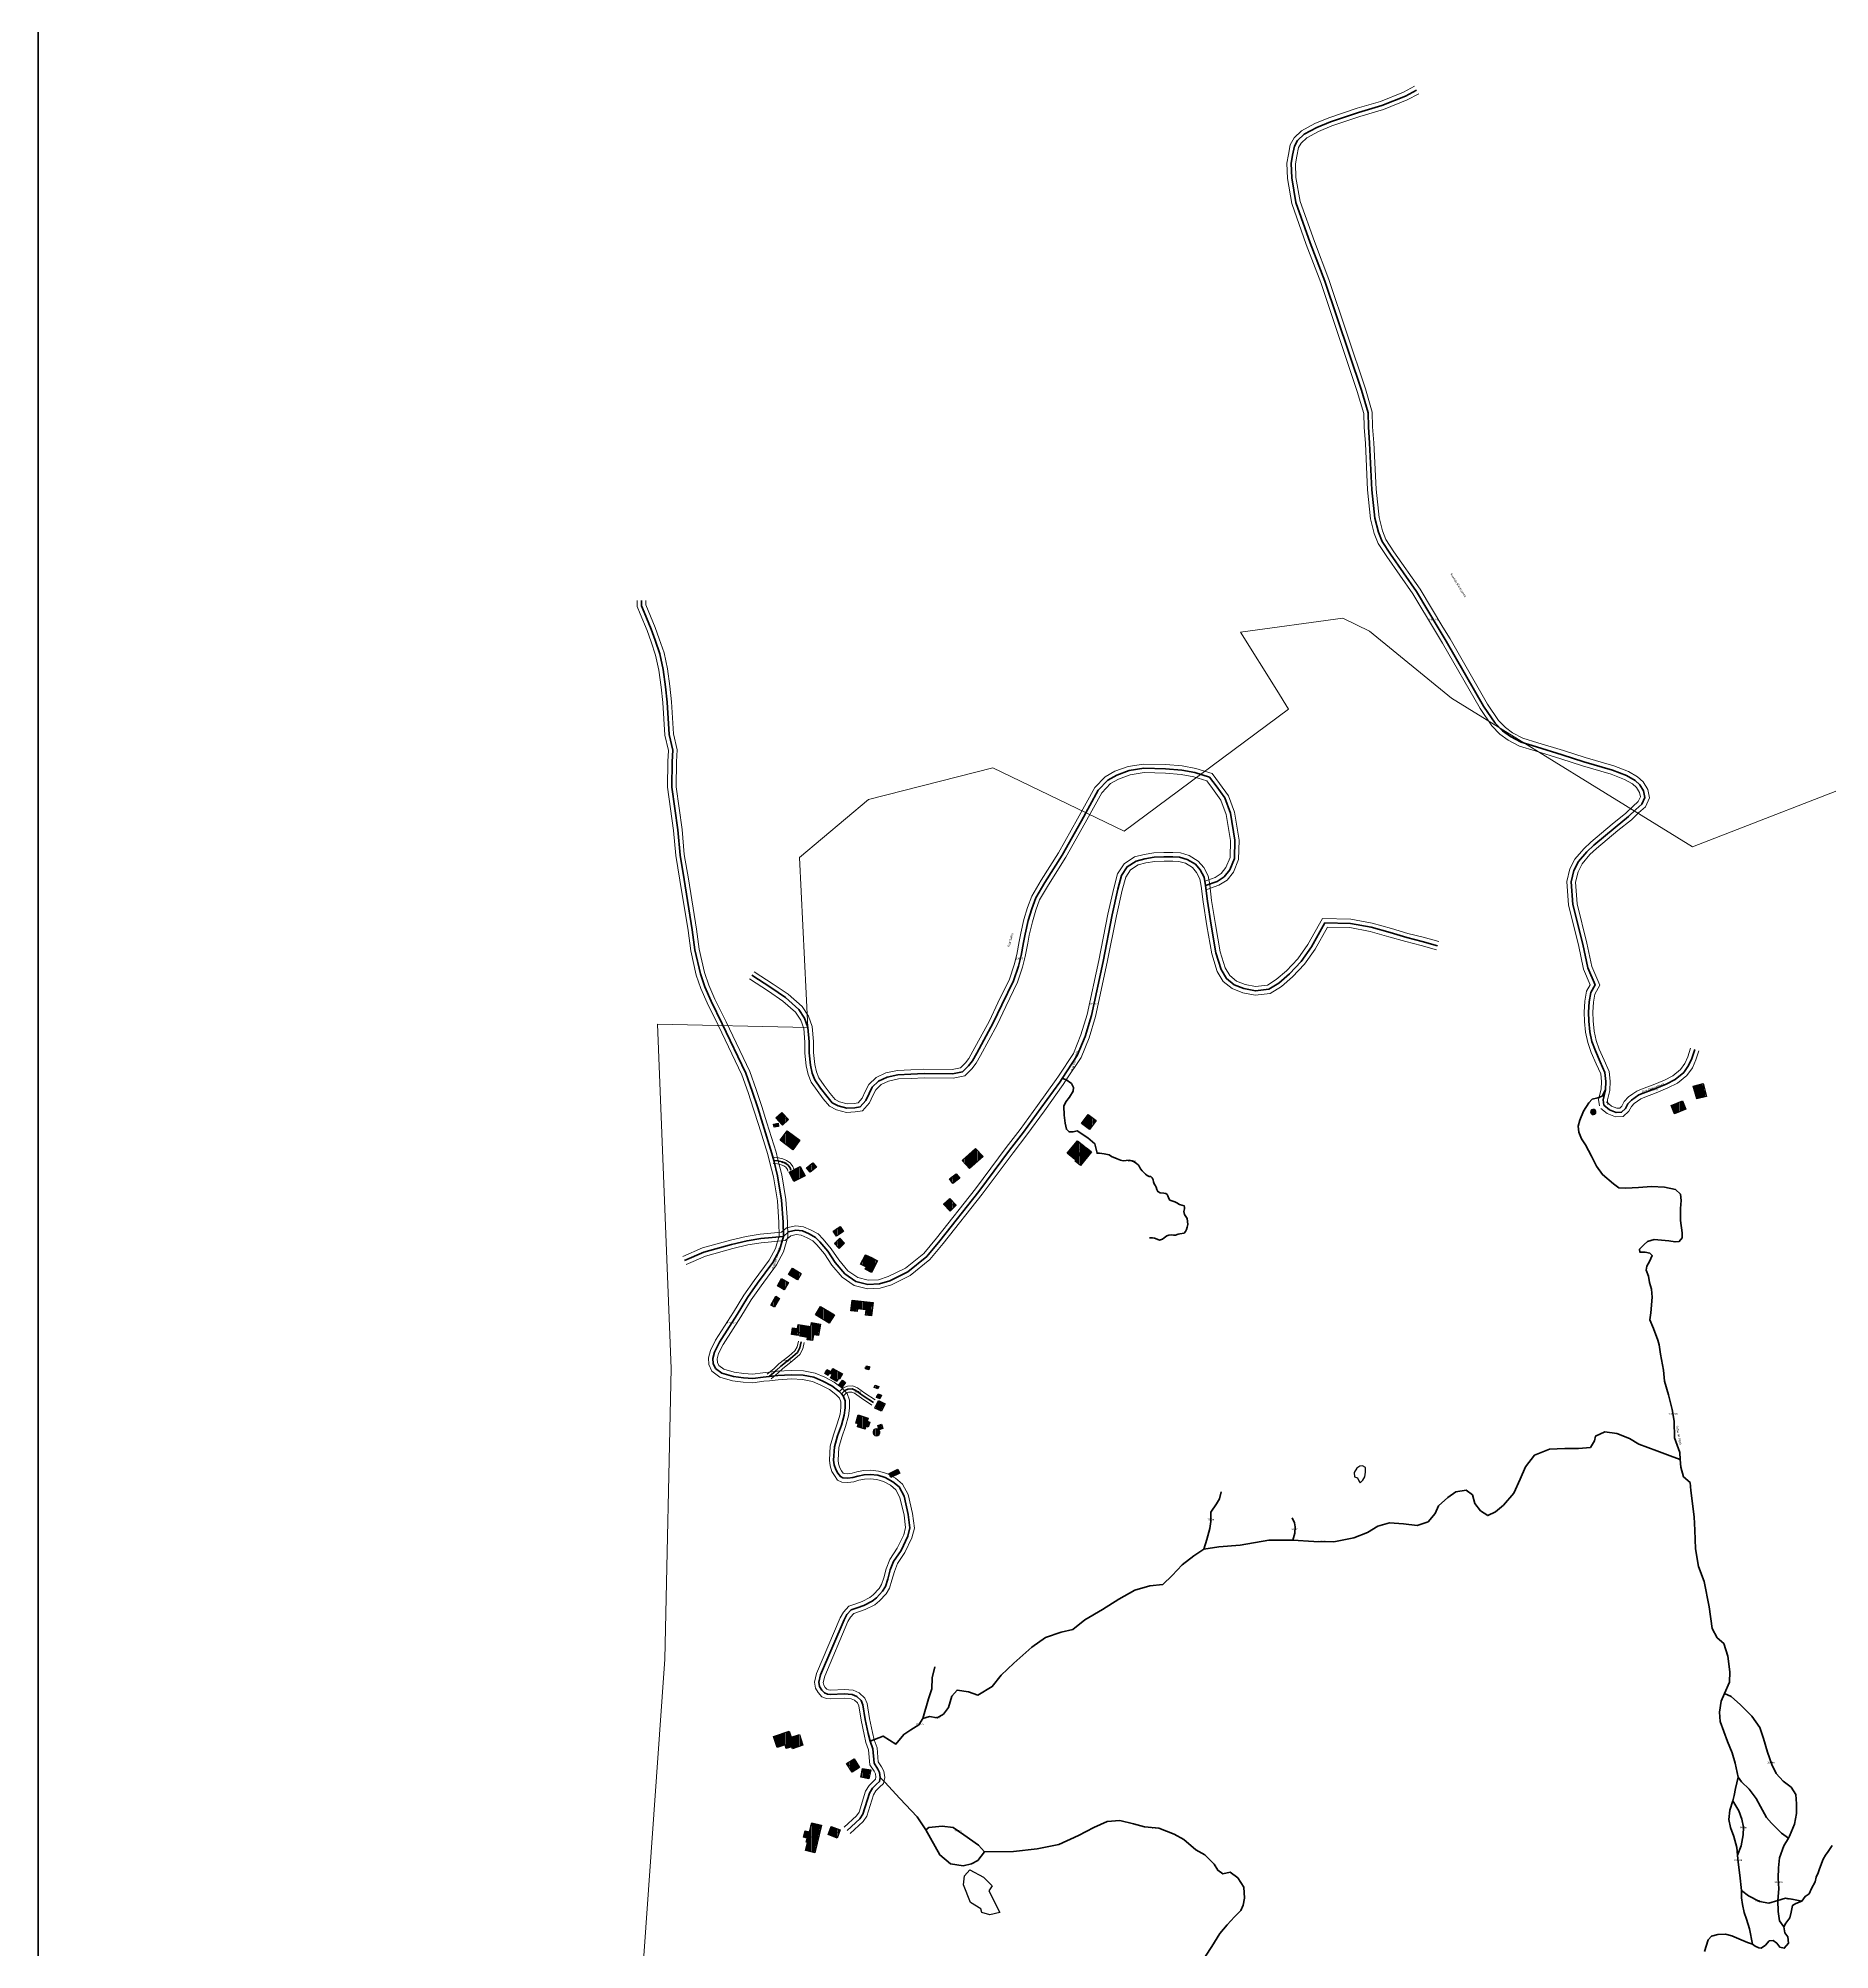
# Model space of a CAD drawing. Header units: metres. Extents: x -1904 to 9487, y -5916 to 3781.
# Drawn here: x -1899 to 178, y -673 to 1545 of the extents above; entities that cross this region are included whole.
import ezdxf
from ezdxf.enums import TextEntityAlignment as Align

# ---------------------------------------------------------------- set-up
doc = ezdxf.new("R2010")
doc.units = ezdxf.units.M
for name, color, linetype, lineweight in [('ANNOT_AREA', 2, 'Continuous', 13), ('ANNOT_LENGTH', 2, 'Continuous', 13), ('EDIFICACAO', 7, 'Continuous', 30), ('QUADRO', 7, 'Continuous', 50), ('TEXTO', 7, 'Continuous', 15), ('VEGETACAO', 3, 'Continuous', 13), ('VIAS', 4, 'Continuous', 35), ('VIAS_MEIO_FIO', 8, 'Continuous', 13)]:
    doc.layers.add(name, color=color, linetype=linetype, lineweight=lineweight)
doc.styles.add('PRO_STYLE', font='arial.ttf')

msp = doc.modelspace()

# ---------------------------------------------------------------- hatches: boundary and pattern name
at = {"layer": 'EDIFICACAO_HATCH'}
h = msp.add_hatch(dxfattribs=at)
h.set_pattern_fill('ANSI31', scale=0.5, angle=45)
h.paths.add_polyline_path([(-6, 306.7), (7.4, 311.9), (11.3, 302.2), (-2.2, 296.9), (-6, 306.7)])
h = msp.add_hatch(dxfattribs=at)
h.set_pattern_fill('ANSI31', scale=0.5, angle=45)
h.paths.add_polyline_path([(19.8, 329.1), (31.2, 332.1), (35.1, 317.1), (23.7, 314.2), (19.8, 329.1)])
h = msp.add_hatch(dxfattribs=at)
h.set_pattern_fill('ANSI31', scale=0.5, angle=45)
h.paths.add_polyline_path([(-1044, 292.2), (-1037, 298.6), (-1029.3, 290.2), (-1036.3, 283.8), (-1044, 292.2)])
h = msp.add_hatch(dxfattribs=at)
h.set_pattern_fill('ANSI31', scale=0.5, angle=45)
h.paths.add_polyline_path([(-689.5, 285.6), (-681.9, 296), (-672.6, 289.3), (-680.3, 278.9), (-689.5, 285.6)])
h = msp.add_hatch(dxfattribs=at)
h.set_pattern_fill('ANSI31', scale=0.5, angle=45)
h.paths.add_polyline_path([(-95.9, 296.1), (-94.4, 296.7), (-93.4, 297.9), (-93.2, 299.5), (-93.8, 300.9), (-95, 301.9), (-96.6, 302.1), (-98.1, 301.5), (-99, 300.3), (-99.3, 298.7), (-98.7, 297.3), (-97.4, 296.3), (-95.9, 296.1)])
h = msp.add_hatch(dxfattribs=at)
h.set_pattern_fill('ANSI31', scale=0.5, angle=45)
h.paths.add_polyline_path([(-1046.6, 285.1), (-1041.5, 286.1), (-1040.8, 282.4), (-1045.8, 281.4), (-1046.6, 285.1)])
h = msp.add_hatch(dxfattribs=at)
h.set_pattern_fill('ANSI31', scale=0.5, angle=45)
h.paths.add_polyline_path([(-1031.1, 277.3), (-1016.2, 266.3), (-1024.3, 255.3), (-1039.2, 266.3), (-1031.1, 277.3)])
h = msp.add_hatch(dxfattribs=at)
h.set_pattern_fill('ANSI31', scale=0.5, angle=45)
h.paths.add_polyline_path([(-827.9, 243), (-812.4, 256.9), (-803.8, 247.4), (-819.3, 233.5), (-827.9, 243)])
h = msp.add_hatch(dxfattribs=at)
h.set_pattern_fill('ANSI31', scale=0.5, angle=45)
h.paths.add_polyline_path([(-706.1, 251.2), (-694.2, 265.8), (-685.3, 258.7), (-697.2, 244.1), (-706.1, 251.2)])
h = msp.add_hatch(dxfattribs=at)
h.set_pattern_fill('ANSI31', scale=0.5, angle=45)
h.paths.add_polyline_path([(-697, 242.2), (-684.1, 257.8), (-677.9, 252.7), (-690.8, 237.1), (-697, 242.2)])
h = msp.add_hatch(dxfattribs=at)
h.set_pattern_fill('ANSI31', scale=0.5, angle=45)
h.paths.add_polyline_path([(-1015.8, 235.8), (-1010.2, 225), (-1023, 218.5), (-1028.5, 229.3), (-1015.8, 235.8)])
h = msp.add_hatch(dxfattribs=at)
h.set_pattern_fill('ANSI31', scale=0.5, angle=45)
h.paths.add_polyline_path([(-1001, 240.3), (-996.8, 235.2), (-1004.1, 229.3), (-1008.3, 234.3), (-1001, 240.3)])
h = msp.add_hatch(dxfattribs=at)
h.set_pattern_fill('ANSI31', scale=0.5, angle=45)
h.paths.add_polyline_path([(-842.8, 221.4), (-834.8, 227.5), (-830.8, 222.2), (-838.7, 216.2), (-842.8, 221.4)])
h = msp.add_hatch(dxfattribs=at)
h.set_pattern_fill('ANSI31', scale=0.5, angle=45)
h.paths.add_polyline_path([(-849.6, 192.2), (-842.4, 198.9), (-834.8, 191), (-842, 184.2), (-849.6, 192.2)])
h = msp.add_hatch(dxfattribs=at)
h.set_pattern_fill('ANSI31', scale=0.5, angle=45)
h.paths.add_polyline_path([(-977.7, 160.8), (-969.4, 166.4), (-965.5, 160.6), (-973.7, 155), (-977.7, 160.8)])
h = msp.add_hatch(dxfattribs=at)
h.set_pattern_fill('ANSI31', scale=0.5, angle=45)
h.paths.add_polyline_path([(-976.2, 146.6), (-969.8, 152.7), (-964.3, 147), (-970.7, 140.9), (-976.2, 146.6)])
h = msp.add_hatch(dxfattribs=at)
h.set_pattern_fill('ANSI31', scale=0.5, angle=45)
h.paths.add_polyline_path([(-939, 119.1), (-945.7, 122.5), (-939.9, 133.6), (-933.2, 130.2), (-926, 126.5), (-933.1, 112.8), (-940.3, 116.6), (-939, 119.1)])
h = msp.add_hatch(dxfattribs=at)
h.set_pattern_fill('ANSI31', scale=0.5, angle=45)
h.paths.add_polyline_path([(-1024.8, 118.1), (-1014.5, 111.7), (-1019.1, 104.3), (-1029.5, 110.6), (-1024.8, 118.1)])
h = msp.add_hatch(dxfattribs=at)
h.set_pattern_fill('ANSI31', scale=0.5, angle=45)
h.paths.add_polyline_path([(-1042.3, 97.3), (-1037.5, 105.9), (-1029.5, 101.5), (-1034.2, 92.9), (-1042.3, 97.3)])
h = msp.add_hatch(dxfattribs=at)
h.set_pattern_fill('ANSI31', scale=0.5, angle=45)
h.paths.add_polyline_path([(-1049.7, 75.2), (-1043.9, 85.3), (-1039.7, 82.9), (-1045.5, 72.8), (-1049.7, 75.2)])
h = msp.add_hatch(dxfattribs=at)
h.set_pattern_fill('ANSI31', scale=0.5, angle=45)
h.paths.add_polyline_path([(-992.2, 73.6), (-976.1, 63.7), (-982.1, 54.1), (-998.2, 64), (-992.2, 73.6)])
h = msp.add_hatch(dxfattribs=at)
h.set_pattern_fill('ANSI31', scale=0.5, angle=45)
h.paths.add_polyline_path([(-956.9, 68.5), (-955.5, 80.8), (-931.3, 78.1), (-933.1, 62.7), (-939.9, 63.4), (-939.2, 69.8), (-949.2, 70.9), (-949.6, 67.7), (-956.9, 68.5)])
h = msp.add_hatch(dxfattribs=at)
h.set_pattern_fill('ANSI31', scale=0.5, angle=45)
h.paths.add_polyline_path([(-1019, 47.8), (-1018.2, 52.7), (-1003.5, 50.2), (-1002.7, 54.9), (-992.2, 53.1), (-994.5, 39.7), (-1000.5, 40.7), (-1001.7, 34), (-1007.9, 35), (-1007.5, 37.7), (-1016.2, 39.2), (-1015.5, 43), (-1017.7, 43.4), (-1018.3, 39.7), (-1026, 41), (-1024.7, 48.8), (-1019, 47.8)])
h = msp.add_hatch(dxfattribs=at)
h.set_pattern_fill('ANSI31', scale=0.5, angle=45)
h.paths.add_polyline_path([(-984.9, 0.4), (-980.9, -1.7), (-983.4, -6.5), (-987.4, -4.4), (-984.9, 0.4)])
h = msp.add_hatch(dxfattribs=at)
h.set_pattern_fill('ANSI31', scale=0.5, angle=45)
h.paths.add_polyline_path([(-971.4, -10.2), (-973.4, -13.6), (-980.7, -9.4), (-978.6, -5.8), (-981.2, -4.3), (-977.8, 1.6), (-966.9, -4.7), (-970.4, -10.7), (-971.4, -10.2)])
h = msp.add_hatch(dxfattribs=at)
h.set_pattern_fill('ANSI31', scale=0.5, angle=45)
h.paths.add_polyline_path([(-938.9, 4.8), (-935.4, 3.8), (-936.4, 0.2), (-939.9, 1.2), (-938.9, 4.8)])
h = msp.add_hatch(dxfattribs=at)
h.set_pattern_fill('ANSI31', scale=0.5, angle=45)
h.paths.add_polyline_path([(-966.8, -12.1), (-963.3, -14.7), (-967.7, -20.5), (-971.2, -18), (-966.8, -12.1)])
h = msp.add_hatch(dxfattribs=at)
h.set_pattern_fill('ANSI31', scale=0.5, angle=45)
h.paths.add_polyline_path([(-928.7, -17.6), (-924.6, -19.3), (-925.8, -22.2), (-930, -20.5), (-928.7, -17.6)])
h = msp.add_hatch(dxfattribs=at)
h.set_pattern_fill('ANSI31', scale=0.5, angle=45)
h.paths.add_polyline_path([(-925.1, -35.6), (-917.4, -39.4), (-921.7, -48.1), (-929.4, -44.3), (-925.1, -35.6)])
h = msp.add_hatch(dxfattribs=at)
h.set_pattern_fill('ANSI31', scale=0.5, angle=45)
h.paths.add_polyline_path([(-925.3, -27.9), (-921.7, -29.4), (-923.6, -33.6), (-927.2, -32.1), (-925.3, -27.9)])
h = msp.add_hatch(dxfattribs=at)
h.set_pattern_fill('ANSI31', scale=0.5, angle=45)
h.paths.add_polyline_path([(-939.6, -65.4), (-940.6, -68.7), (-949.5, -65.9), (-948.5, -62.6), (-951.4, -61.7), (-948.4, -52.3), (-936.9, -56), (-938, -59.6), (-935, -60.6), (-936.8, -66.3), (-939.6, -65.4)])
h = msp.add_hatch(dxfattribs=at)
h.set_pattern_fill('ANSI31', scale=0.5, angle=45)
h.paths.add_polyline_path([(-925.9, -64.5), (-921.6, -63.1), (-919.9, -68.1), (-924.3, -69.5), (-925.9, -64.5)])
h = msp.add_hatch(dxfattribs=at)
h.set_pattern_fill('ANSI31', scale=0.5, angle=45)
h.paths.add_polyline_path([(-927.5, -76.4), (-925.7, -76.1), (-924.3, -75.1), (-923.4, -73.5), (-923.4, -71.7), (-924.1, -70.1), (-925.4, -68.9), (-927.2, -68.4), (-928.9, -68.8), (-930.4, -69.8), (-931.2, -71.4), (-931.3, -73.2), (-930.6, -74.8), (-929.2, -76), (-927.5, -76.4)])
h = msp.add_hatch(dxfattribs=at)
h.set_pattern_fill('ANSI31', scale=0.5, angle=45)
h.paths.add_polyline_path([(-912.8, -120.2), (-902.4, -115.3), (-900.3, -119.9), (-910.6, -124.8), (-912.8, -120.2)])
h = msp.add_hatch(dxfattribs=at)
h.set_pattern_fill('ANSI31', scale=0.5, angle=45)
h.paths.add_polyline_path([(-1033.4, -434.9), (-1042.5, -437.9), (-1046.7, -425.2), (-1028.4, -419.2), (-1026.1, -426.1), (-1016.8, -423), (-1012.7, -435.5), (-1024.8, -439.5), (-1025.6, -437.2), (-1032, -439.3), (-1033.4, -434.9)])
h = msp.add_hatch(dxfattribs=at)
h.set_pattern_fill('ANSI31', scale=0.5, angle=45)
h.paths.add_polyline_path([(-962, -456.6), (-953.3, -451.2), (-946.9, -461.4), (-955.6, -466.8), (-962, -456.6)])
h = msp.add_hatch(dxfattribs=at)
h.set_pattern_fill('ANSI31', scale=0.5, angle=45)
h.paths.add_polyline_path([(-943.4, -462.2), (-934, -464.1), (-936.1, -474.2), (-945.4, -472.3), (-943.4, -462.2)])
h = msp.add_hatch(dxfattribs=at)
h.set_pattern_fill('ANSI31', scale=0.5, angle=45)
h.paths.add_polyline_path([(-1002.5, -525.3), (-991, -528.1), (-998.9, -560.1), (-1009.7, -557.5), (-1007.4, -548.3), (-1008.9, -548), (-1007.7, -543.3), (-1012.1, -542.2), (-1010.2, -534.7), (-1005.1, -536), (-1002.5, -525.3)])
h = msp.add_hatch(dxfattribs=at)
h.set_pattern_fill('ANSI31', scale=0.5, angle=45)
h.paths.add_polyline_path([(-979.8, -529.7), (-969.3, -533.6), (-972.8, -543), (-983.3, -539.1), (-979.8, -529.7)])

# ---------------------------------------------------------------- linework, layer by layer
for points in [[(-366.9, -111.8), (-370.3, -114.1), (-373.3, -118.9), (-373.1, -124), (-369.5, -125.3), (-368.1, -128.7), (-366.6, -130.9), (-363.3, -128.1), (-360.9, -123.9), (-360.3, -118.6), (-360.5, -113.1), (-363.6, -111.2), (-366.9, -111.8)], [(-819.1, -579.9), (-803.1, -588.3), (-793.1, -598.3), (-796.9, -604.4), (-784.3, -629.5), (-795.9, -632), (-805.2, -629.3), (-806.4, -625), (-818.5, -617.7), (-826.4, -597.2), (-825.4, -586.8), (-819.1, -579.9)]]:
    msp.add_lwpolyline(points, close=True)
at = {"layer": 'EDIFICACAO'}
for points in [[(-6, 306.7), (7.4, 311.9), (11.3, 302.2), (-2.2, 296.9), (-6, 306.7)], [(19.8, 329.1), (31.2, 332.1), (35.1, 317.1), (23.7, 314.2), (19.8, 329.1)], [(-1044, 292.2), (-1037, 298.6), (-1029.3, 290.2), (-1036.3, 283.8), (-1044, 292.2)], [(-689.5, 285.6), (-681.9, 296), (-672.6, 289.3), (-680.3, 278.9), (-689.5, 285.6)], [(-95.9, 296.1), (-94.4, 296.7), (-93.4, 297.9), (-93.2, 299.5), (-93.8, 300.9), (-95, 301.9), (-96.6, 302.1), (-98.1, 301.5), (-99, 300.3), (-99.3, 298.7), (-98.7, 297.3), (-97.4, 296.3), (-95.9, 296.1)], [(-1046.6, 285.1), (-1041.5, 286.1), (-1040.8, 282.4), (-1045.8, 281.4), (-1046.6, 285.1)], [(-1031.1, 277.3), (-1016.2, 266.3), (-1024.3, 255.3), (-1039.2, 266.3), (-1031.1, 277.3)], [(-827.9, 243), (-812.4, 256.9), (-803.8, 247.4), (-819.3, 233.5), (-827.9, 243)], [(-706.1, 251.2), (-694.2, 265.8), (-685.3, 258.7), (-697.2, 244.1), (-706.1, 251.2)], [(-697, 242.2), (-684.1, 257.8), (-677.9, 252.7), (-690.8, 237.1), (-697, 242.2)], [(-1015.8, 235.8), (-1010.2, 225), (-1023, 218.5), (-1028.5, 229.3), (-1015.8, 235.8)], [(-1001, 240.3), (-996.8, 235.2), (-1004.1, 229.3), (-1008.3, 234.3), (-1001, 240.3)], [(-842.8, 221.4), (-834.8, 227.5), (-830.8, 222.2), (-838.7, 216.2), (-842.8, 221.4)], [(-849.6, 192.2), (-842.4, 198.9), (-834.8, 191), (-842, 184.2), (-849.6, 192.2)], [(-977.7, 160.8), (-969.4, 166.4), (-965.5, 160.6), (-973.7, 155), (-977.7, 160.8)], [(-976.2, 146.6), (-969.8, 152.7), (-964.3, 147), (-970.7, 140.9), (-976.2, 146.6)], [(-939, 119.1), (-945.7, 122.5), (-939.9, 133.6), (-933.2, 130.2), (-926, 126.5), (-933.1, 112.8), (-940.3, 116.6), (-939, 119.1)], [(-1024.8, 118.1), (-1014.5, 111.7), (-1019.1, 104.3), (-1029.5, 110.6), (-1024.8, 118.1)], [(-1042.3, 97.3), (-1037.5, 105.9), (-1029.5, 101.5), (-1034.2, 92.9), (-1042.3, 97.3)], [(-1049.7, 75.2), (-1043.9, 85.3), (-1039.7, 82.9), (-1045.5, 72.8), (-1049.7, 75.2)], [(-992.2, 73.6), (-976.1, 63.7), (-982.1, 54.1), (-998.2, 64), (-992.2, 73.6)], [(-956.9, 68.5), (-955.5, 80.8), (-931.3, 78.1), (-933.1, 62.7), (-939.9, 63.4), (-939.2, 69.8), (-949.2, 70.9), (-949.6, 67.7), (-956.9, 68.5)], [(-1019, 47.8), (-1018.2, 52.7), (-1003.5, 50.2), (-1002.7, 54.9), (-992.2, 53.1), (-994.5, 39.7), (-1000.5, 40.7), (-1001.7, 34), (-1007.9, 35), (-1007.5, 37.7), (-1016.2, 39.2), (-1015.5, 43), (-1017.7, 43.4), (-1018.3, 39.7), (-1026, 41), (-1024.7, 48.8), (-1019, 47.8)], [(-984.9, 0.4), (-980.9, -1.7), (-983.4, -6.5), (-987.4, -4.4), (-984.9, 0.4)], [(-971.4, -10.2), (-973.4, -13.6), (-980.7, -9.4), (-978.6, -5.8), (-981.2, -4.3), (-977.8, 1.6), (-966.9, -4.7), (-970.4, -10.7), (-971.4, -10.2)], [(-938.9, 4.8), (-935.4, 3.8), (-936.4, 0.2), (-939.9, 1.2), (-938.9, 4.8)], [(-966.8, -12.1), (-963.3, -14.7), (-967.7, -20.5), (-971.2, -18), (-966.8, -12.1)], [(-928.7, -17.6), (-924.6, -19.3), (-925.8, -22.2), (-930, -20.5), (-928.7, -17.6)], [(-925.1, -35.6), (-917.4, -39.4), (-921.7, -48.1), (-929.4, -44.3), (-925.1, -35.6)], [(-925.3, -27.9), (-921.7, -29.4), (-923.6, -33.6), (-927.2, -32.1), (-925.3, -27.9)], [(-939.6, -65.4), (-940.6, -68.7), (-949.5, -65.9), (-948.5, -62.6), (-951.4, -61.7), (-948.4, -52.3), (-936.9, -56), (-938, -59.6), (-935, -60.6), (-936.8, -66.3), (-939.6, -65.4)], [(-925.9, -64.5), (-921.6, -63.1), (-919.9, -68.1), (-924.3, -69.5), (-925.9, -64.5)], [(-927.5, -76.4), (-925.7, -76.1), (-924.3, -75.1), (-923.4, -73.5), (-923.4, -71.7), (-924.1, -70.1), (-925.4, -68.9), (-927.2, -68.4), (-928.9, -68.8), (-930.4, -69.8), (-931.2, -71.4), (-931.3, -73.2), (-930.6, -74.8), (-929.2, -76), (-927.5, -76.4)], [(-912.8, -120.2), (-902.4, -115.3), (-900.3, -119.9), (-910.6, -124.8), (-912.8, -120.2)], [(-1033.4, -434.9), (-1042.5, -437.9), (-1046.7, -425.2), (-1028.4, -419.2), (-1026.1, -426.1), (-1016.8, -423), (-1012.7, -435.5), (-1024.8, -439.5), (-1025.6, -437.2), (-1032, -439.3), (-1033.4, -434.9)], [(-962, -456.6), (-953.3, -451.2), (-946.9, -461.4), (-955.6, -466.8), (-962, -456.6)], [(-943.4, -462.2), (-934, -464.1), (-936.1, -474.2), (-945.4, -472.3), (-943.4, -462.2)], [(-1002.5, -525.3), (-991, -528.1), (-998.9, -560.1), (-1009.7, -557.5), (-1007.4, -548.3), (-1008.9, -548), (-1007.7, -543.3), (-1012.1, -542.2), (-1010.2, -534.7), (-1005.1, -536), (-1002.5, -525.3)], [(-979.8, -529.7), (-969.3, -533.6), (-972.8, -543), (-983.3, -539.1), (-979.8, -529.7)]]:
    msp.add_lwpolyline(points, close=True, dxfattribs=at)
at = {"layer": 'QUADRO', "color": 7}
msp.add_lwpolyline([(-1899.3, -5913.3), (9419.4, -5913.3), (9419.4, 3780.8), (-1899.3, 3780.8)], close=True, dxfattribs=at)
at = {"layer": 'VEGETACAO'}
msp.add_lwpolyline([(-1204.6, -783.2), (-1172.6, -335.7), (-1165.5, 1.5), (-1181.3, 400.8), (-1006.8, 397), (-1016.5, 594.1), (-936.7, 661.7), (-792.6, 698.3), (-640.2, 624.9), (-449.6, 766.4), (-463.3, 788.2), (-505.3, 855.7), (-386.5, 871.9), (-355.6, 856.8), (-260.5, 778.9), (19, 606.7), (238, 691.7)], dxfattribs=at)
at = {"layer": 'VIAS'}
for points in [[(-84.1, 307.1), (-84.9, 313.3), (-82, 324.9), (-81.6, 334.6), (-82.7, 344.8), (-88.1, 357.1), (-93.8, 369.9), (-97.7, 380.8), (-100.1, 392.2), (-101.2, 404.5), (-101.6, 415), (-101.1, 426.9), (-99.1, 437.5), (-94.1, 446.4), (-102.6, 466.4), (-108.3, 493.9), (-119.9, 539.8), (-121.8, 566), (-118.6, 579.3), (-113.3, 589.8), (-103.7, 601), (-95.7, 608.4), (-71, 629.2), (-55.2, 641.8), (-47, 649.8), (-39.9, 656.1), (-36.3, 663.9), (-37.8, 671.4), (-42.1, 678.6), (-47.8, 683.7), (-57.7, 689.5), (-74, 695.7), (-107.1, 705.4), (-132.2, 713.4), (-161.9, 722.7), (-179.7, 728), (-192.3, 734.5), (-201.3, 741.1), (-210, 750), (-223.3, 769.6), (-266.6, 845.2), (-274.8, 858.9), (-301.2, 902.7), (-331.5, 946.1), (-341.1, 960.7), (-345.3, 971.7), (-349.6, 987.8), (-353, 1020.9), (-355.5, 1074.8), (-357, 1093.6), (-357.3, 1110), (-365.1, 1136.2), (-407.4, 1262.9), (-424.3, 1307.1), (-441, 1354), (-445.9, 1382.4), (-446.4, 1399.2), (-444.8, 1408.7), (-442.8, 1419.3), (-439.1, 1425.8), (-431.5, 1433.1), (-416.9, 1441), (-400.9, 1447.5), (-368.4, 1458.5), (-341.2, 1466.5), (-314.1, 1477.5), (-301, 1484.4)], [(-961.3, -534.2), (-946.8, -520.7), (-943.1, -515.3), (-935.3, -490.9), (-932, -485.2), (-927.2, -480.6), (-923.9, -477.4), (-922.9, -472.7), (-923.8, -467), (-925.7, -463), (-930.2, -456.3), (-931.6, -439.6), (-934.7, -430.7), (-936.9, -421.9), (-940.3, -405.4), (-943.1, -388.5), (-945.1, -383.5), (-950.1, -378.8), (-955.4, -376.6), (-964.7, -375.8), (-980.5, -376.7), (-984.1, -376.2), (-987.8, -374.8), (-990.9, -371.4), (-993.3, -367.4), (-994.1, -362.4), (-992.1, -353.8), (-964.9, -289.8), (-961.6, -283.8), (-956.6, -278.4), (-949.8, -275.9), (-942.2, -273.4), (-932.2, -268.4), (-927.5, -264.4), (-920.3, -256.6), (-917, -251.2), (-914.2, -242.7), (-911.4, -232.1), (-907.6, -222.3), (-898.9, -209.5), (-891, -193), (-888.5, -183.3), (-890.5, -167.7), (-895.4, -146.4), (-901, -135.8), (-908.2, -129.7), (-917.4, -124.9), (-925.9, -122.3), (-934.6, -121.3), (-941.7, -121.7), (-949, -123.3), (-954.6, -124.8), (-960.7, -125.7), (-966.2, -125.2), (-969.2, -123.8), (-972, -119.7), (-974.5, -115.6), (-976.3, -110.2), (-977, -104.7), (-975.9, -89.4), (-972.5, -76.7), (-968.1, -64.2), (-964.7, -52.5), (-963.7, -44), (-963.8, -36.1), (-965.9, -30.2), (-968, -27.8), (-970.9, -24.6), (-979.1, -18.5), (-989.6, -13.1), (-1000, -8.6), (-1012.4, -6.2), (-1026.1, -5.6), (-1041.7, -6.7), (-1051.8, -7.7), (-1058.7, -8.3), (-1070.9, -9.9), (-1081.6, -9.4), (-1093.3, -7.7), (-1106.6, -3.8), (-1114.2, 1.7), (-1116.7, 7.3), (-1117.1, 13.3), (-1115.1, 20.6), (-1109.5, 32.1), (-1088.9, 64.2), (-1076.8, 83.9), (-1065.3, 100.6), (-1047.6, 124.6), (-1039.9, 138.9), (-1035.3, 154.8), (-1035.7, 171.3), (-1037.3, 196.8), (-1042, 225.1), (-1046.5, 242.9), (-1048.6, 250.9), (-1059.1, 285), (-1065.1, 303.8), (-1071.5, 323.4), (-1078.9, 344.1), (-1106.1, 401.4), (-1119.1, 427.7), (-1126.2, 444.2), (-1131.4, 459.3), (-1137.9, 487), (-1140.9, 510.3), (-1150.2, 568.9), (-1155.1, 597.1), (-1157.8, 626.2), (-1164.8, 676), (-1164.4, 705.4), (-1163.4, 718.9), (-1167.8, 737), (-1170.1, 774.5), (-1171.9, 792.3), (-1174.7, 812.4), (-1178.5, 830.4), (-1184, 846.2), (-1188.6, 859.2), (-1196.7, 879), (-1199.8, 886.3), (-1199.9, 892.4)], [(-1071.8, 457.7), (-1049.9, 443.3), (-1032.9, 431.7), (-1017.4, 418), (-1010.7, 407.9), (-1006.8, 397), (-1005.4, 380.5), (-1005.3, 367.6), (-1003.8, 353.5), (-1001.9, 344.1), (-998.8, 336.2), (-992.1, 326.9), (-985, 317.5), (-978.6, 309.6), (-971.9, 306.1), (-961.8, 303.6), (-952.6, 304.1), (-946.1, 305.2), (-939.6, 312.4), (-936, 320.5), (-932.2, 327.9), (-924.9, 334.9), (-915, 339.6), (-902.4, 342.3), (-887.4, 343.1), (-872.2, 343.6), (-839.1, 343.4), (-827.5, 345.7), (-820.6, 352.6), (-816, 358.3), (-811.1, 367.2), (-791.9, 402.4), (-781.9, 423.4), (-768.5, 451.4), (-762.8, 468.4), (-759.7, 480.7), (-756.9, 495.8), (-755.1, 505.3), (-751.5, 521.1), (-747.4, 534.7), (-742.7, 547.3), (-732, 565.2), (-712, 597), (-689.8, 636.7), (-670.1, 672.4), (-658.9, 684), (-648.7, 689.8), (-634.2, 695.1), (-617.5, 697.7), (-592.1, 697.1), (-573.4, 695.6), (-558.2, 692.7), (-541.2, 687.5), (-533.6, 677.2), (-523.6, 663.3), (-517, 645.5), (-511.8, 614.2), (-512.4, 593), (-517.8, 580), (-524.3, 571.8), (-532.5, 566.6), (-545.8, 561.9)], [(-276.7, 491.9), (-294.6, 497), (-312.4, 501.5), (-331.7, 507.1), (-353.8, 513.4), (-377.8, 517.9), (-407.3, 518.3), (-422.8, 490.7), (-435, 473.5), (-448.3, 459.3), (-460.9, 448.6), (-472.4, 441.4), (-487.9, 439.5), (-501.2, 442.2), (-512.5, 446.6), (-521.5, 453.9), (-527.8, 464.3), (-533.7, 483.7), (-539.2, 515.7), (-543.7, 543.5), (-545.8, 561.9), (-547.5, 571.4), (-552.1, 579.8), (-557.6, 586.4), (-567, 592.1), (-575.9, 594.8), (-583.8, 595.2), (-594, 594.9), (-605.2, 594.6), (-616, 592.9), (-626.2, 590.2), (-636.5, 583.5), (-643.1, 573.4), (-647.4, 557.6), (-654, 527.6), (-664.6, 473.7), (-678.1, 411), (-685.5, 386.7), (-694.5, 364.6), (-712.2, 337.9), (-714.9, 333.8), (-736.7, 303.5), (-756.9, 275.6), (-773, 254.9), (-808.7, 206.9), (-854, 149.5), (-869.1, 131.5), (-891, 113.5), (-911.8, 103.4), (-924, 99.6), (-937.3, 99), (-951.1, 102.5), (-963.9, 111.3), (-975.1, 124.4), (-983.7, 137.5), (-992.9, 148.3), (-998.2, 153.6), (-1005.3, 157.6), (-1013.2, 161.1), (-1020.8, 162.1), (-1029.2, 160.2), (-1035.3, 154.8), (-1061.6, 152.3), (-1077.4, 149.8), (-1095.4, 145.5), (-1127.4, 136.6), (-1150, 126.9)], [(-84.1, 307.1), (-77.5, 301.6), (-69.6, 298.6), (-63.4, 298.7), (-58.8, 303), (-56.1, 308.4), (-52, 312.8), (-47.6, 315.9), (-43.3, 318.8), (-38.5, 321.1), (-24.9, 326), (-11.7, 331.5), (-1.2, 336.8), (8.7, 344.9), (14.4, 352.9), (18.1, 361.1), (21.4, 371.6)], [(-610.6, 153), (-607.4, 153.3), (-604.9, 152.7), (-601.9, 151.4), (-599.2, 150.4), (-595.7, 151.7), (-593.7, 153), (-590.5, 155.3), (-588.2, 156.4), (-585.4, 156.5), (-583.1, 156.3), (-580.6, 156.2), (-577.7, 157.2), (-575.7, 157.6), (-570.7, 158.7), (-569.2, 160.3), (-567.7, 162.8), (-567.1, 165.5), (-566.5, 168.6), (-566.6, 171.9), (-567.1, 175.5), (-568.6, 177.8), (-570.3, 180.2), (-570.8, 183.5), (-570.2, 186.6), (-570.2, 188.7), (-570.7, 190.3), (-573.2, 191.2), (-575.9, 191.9), (-578.9, 193.6), (-581.4, 194.7), (-584.9, 195.9), (-587, 196.8), (-588.4, 198.6), (-589.7, 201.7), (-590.4, 203.3), (-591.9, 204.6), (-594.2, 205), (-598.4, 205.4), (-601, 206.8), (-602.4, 209.3), (-602.9, 211.8), (-603.9, 213.6), (-605.5, 215.6), (-606.3, 217.9), (-606.7, 220.4), (-607.5, 222.7), (-609.1, 224.2), (-611.2, 224.1), (-613.4, 225.5), (-615.5, 227.1), (-619.2, 230.9), (-621.1, 233.2), (-622.9, 236.1), (-624.1, 237.7), (-626, 239.4), (-628.5, 241.2), (-631.3, 242.5), (-634.3, 243.1), (-637.9, 243), (-641.2, 242.6), (-644.4, 243.3), (-648.2, 244.8), (-655, 247.6), (-657.6, 249.4), (-663.4, 250.7), (-668.6, 251.2), (-671.5, 251.2), (-674.3, 262.2), (-682.1, 269.1), (-694.5, 277.2), (-699.1, 276.1), (-704, 276), (-707.2, 279.1), (-708.5, 286.2), (-709.6, 295.3), (-710, 305.8), (-707.7, 311), (-703.6, 316.1), (-699.2, 323.1), (-698.8, 327.5), (-701.3, 332), (-707.8, 336.6), (-712.2, 337.9)], [(-82, 324.9), (-86, 317.3), (-91.1, 315.4), (-97.4, 313.9), (-101.3, 309.7), (-107.7, 300.2), (-111.8, 289.7), (-113.6, 282.5), (-113.1, 275.8), (-109.9, 268), (-105.3, 261), (-98.2, 247.8), (-92.6, 236.1), (-85.6, 226.4), (-72.8, 215.8), (-66.7, 211.3), (-58.4, 210.6), (-43.9, 211.7), (-28.5, 212.5), (-13.6, 211.8), (-0.8, 209), (4.9, 203.6), (5.6, 196.4), (5, 187.3), (5.1, 173.4), (6.7, 158.8), (6.7, 153), (3.5, 149), (-1.3, 148.3), (-8.4, 149.5), (-25.5, 151.1), (-33.4, 148.9), (-37.2, 145.4), (-42.5, 139.9), (-42.1, 136.5), (-36.1, 136.5), (-30.5, 135.3), (-27.8, 132.5), (-31.1, 125.8), (-34.2, 120.2), (-34.8, 115.7), (-32.2, 108.8), (-30.9, 101.4), (-28.7, 93.4), (-27.8, 84.4), (-29.4, 66.1), (-30.6, 58.1), (-26.5, 47.8), (-21.4, 34.6), (-19.6, 29), (-18.1, 18.3), (-14.8, -0.3), (-13.6, -13), (-8.9, -29), (-4.8, -45.8), (-2.4, -59.5), (-2.1, -78.9), (4.1, -95.7), (4.7, -103.9), (5.5, -112.8), (8.4, -124), (16.3, -130.8), (16.9, -139.8), (20.6, -170.5), (21.6, -186), (22.3, -207.6), (25.9, -228.2), (32.2, -245.3), (38.2, -274.9), (41.8, -299.9), (47.3, -310.7), (55, -317.5), (59.7, -332.1), (62.3, -350.3), (61.9, -362.1), (56, -375.4), (52.2, -384.1), (50.3, -397), (50.8, -407.8), (59.4, -431), (65, -444.1), (68.5, -456), (71.8, -472.4), (75.7, -477.7), (84.6, -486.4), (92.7, -497), (97.6, -506.4), (104.7, -519.1), (110.6, -525.8), (121.9, -537.4), (130, -543.2)], [(-1046.5, 242.9), (-1041.6, 242.3), (-1036.8, 241.2), (-1033.2, 239.9), (-1030.1, 237.7), (-1027.5, 234.2), (-1026.6, 231.7)], [(-1051.8, -7.7), (-1043.6, -0.9), (-1038.2, 4.3), (-1026.9, 13), (-1019.1, 20), (-1016.1, 25.5), (-1014.5, 32.5)], [(-930.8, -37.8), (-942.9, -30), (-951.2, -24.1), (-955.4, -22.2), (-960.4, -22.4), (-964.2, -23.8), (-968, -27.8)], [(-843.7, -391.5), (-839.9, -378.6), (-833.9, -371.4), (-820.7, -373.5), (-809.7, -377.3), (-793.2, -367.3), (-782.9, -354.1), (-768.1, -340.3), (-747.3, -321.6), (-731.5, -310.5), (-713.3, -304.4), (-699.6, -301), (-685.9, -290), (-665.1, -277.8), (-646.5, -266.1), (-627.8, -255.6), (-610.3, -250.6), (-595.4, -248.8), (-584.5, -238.4), (-573, -226.2), (-559.3, -215.7), (-547.8, -208), (-530.2, -205.1), (-505.5, -203.3), (-472.5, -197.6), (-444.4, -197.4), (-420.2, -198.9), (-397.1, -199.3), (-374, -194.7), (-358.1, -188.6), (-346, -181.4), (-332.3, -177.5), (-316.3, -178.5), (-300.4, -180.5), (-287.8, -176.1), (-279.6, -166.7), (-275.8, -157.9), (-264.8, -148), (-255.5, -141.4), (-243.4, -139.7), (-236.2, -145.1), (-233.4, -154.9), (-226.8, -163.6), (-218.5, -169), (-209.7, -164.6), (-200.4, -156.9), (-188.4, -143.1), (-180.8, -126.6), (-174.8, -112.4), (-164.5, -99.1), (-146.9, -91.9), (-129.3, -91.2), (-113.3, -91.1), (-99.6, -89.9), (-94.7, -82.2), (-93.6, -76.8), (-82.7, -71.8), (-68.9, -73.9), (-54, -79.8), (-43.5, -86.3), (-22.5, -93.8), (-7.1, -99.7), (4.7, -103.9)], [(-547.8, -208), (-544.1, -196.6), (-540.7, -184.2), (-539.6, -175.8), (-539.8, -165.2), (-532.9, -155.5), (-529.6, -149.7), (-527.8, -141.5)], [(-444.4, -197.4), (-442.4, -189.3), (-441.9, -181.9), (-442.8, -177.5), (-445.5, -171.5)], [(-934.7, -430.7), (-919.6, -424.7), (-904.8, -434), (-895.8, -422.8), (-887.4, -417.7), (-878.1, -411.8), (-873.5, -404.4), (-866.9, -381.5), (-863.1, -370), (-862.6, -357.4), (-859.7, -344.4)], [(130, -543.2), (131.3, -540.9), (137.1, -526.9), (139.5, -514.5), (139.3, -503.3), (138.7, -492.5), (133.1, -483.9), (124, -477.2), (115.9, -468.1), (111, -457.8), (105.8, -443.3), (101.1, -427.5), (96.8, -414.7), (87.7, -401.8), (74.4, -388.7), (63.8, -379), (56, -375.4)], [(-873.5, -404.4), (-865.8, -402.2), (-856.9, -403.6), (-849.8, -399.2), (-843.7, -391.5)], [(-553.9, -692.5), (-538.6, -669), (-529.1, -653.6), (-520.6, -643.7), (-512.2, -634.5), (-504.7, -626.9), (-502.1, -620.9), (-500.5, -612.8), (-501.3, -600.1), (-508.5, -589.2), (-517.1, -582.7), (-525.6, -584.4), (-531.5, -580.3), (-535.7, -573.3), (-546.5, -562.7), (-557.2, -556.7), (-571, -544.9), (-582, -538.7), (-600.1, -531.6), (-616.6, -530.2), (-629.5, -526.6), (-645.3, -522.6), (-660, -523.9), (-675.5, -530.9), (-693.2, -540), (-715.8, -550.6), (-741.1, -555.4), (-768.3, -558.8), (-802, -559), (-809.7, -568.9), (-817.2, -573.1), (-826.9, -575.2), (-841.5, -573), (-854, -562.7), (-870, -533.5), (-880.3, -518.4), (-900.3, -497), (-917.5, -478.4), (-922.9, -472.7)], [(71.8, -472.4), (68.9, -485.5), (67, -493.6), (65.8, -500), (62.2, -510.6), (61, -521.4), (62.9, -530.8), (66.8, -541.2), (70.3, -553.9), (71.2, -562.8), (72, -570.9), (73.9, -586), (75.5, -603.7), (75.7, -612.2), (76.7, -620), (78.9, -629.4), (81.6, -637), (84.8, -648.2), (88.4, -666)], [(65.8, -500), (72.5, -511.5), (75.9, -521.1), (78, -530.5), (77.5, -539.5), (75.4, -552.1), (71.2, -562.8)], [(-802, -559), (-809.2, -551.4), (-826.2, -539.2), (-838.3, -530.9), (-851.2, -529.4), (-866.7, -531), (-870, -533.5)], [(180.9, -551.5), (176, -558.7), (173, -563), (170.4, -567.7), (166, -578.7), (164.4, -583.3), (162.2, -588.5), (161, -593.9), (157, -601.6), (154.1, -607.8), (149.4, -610.8), (145.5, -616.3), (138.8, -619.1), (135, -621.2), (133.2, -629), (131.8, -635.6), (126.9, -641.8), (124.6, -645.9), (125.8, -652.8), (129.3, -657.8), (130.3, -665), (125.2, -670.9), (120, -669.5), (116.5, -664.8), (112.4, -661.7), (107.9, -662.4), (103.4, -667.2), (98.4, -670.6), (95.7, -670.5), (91.5, -668.3), (88.4, -666)], [(124.6, -645.9), (119.7, -639), (118.3, -628.4), (117.9, -615.5), (118.8, -601.9), (118.3, -589.5), (118.5, -577.7), (119.6, -565.9), (124.9, -552.1), (130, -543.2)], [(75.5, -603.7), (83.9, -610.2), (96.5, -616.7), (107.5, -618.4), (117.9, -615.5)], [(117.9, -615.5), (126.7, -612.7), (135.9, -614.2), (145.5, -616.3)], [(88.4, -666), (82.5, -664.1), (72.5, -659.8), (64.5, -656.4), (57.1, -654.7), (48.4, -654.9), (41, -657), (37.2, -661.2), (32.9, -674.7)]]:
    msp.add_lwpolyline(points, dxfattribs=at)
at = {"layer": 'VIAS_MEIO_FIO'}
for points in [[(-89.1, 306.4), (-90, 313.7), (-86.9, 325.6), (-86.6, 334.4), (-87.5, 343.5), (-92.7, 355.1), (-98.5, 368.1), (-102.5, 379.5), (-105.1, 391.5), (-106.2, 404.2), (-106.6, 415), (-106.1, 427.5), (-103.9, 439.2), (-99.7, 446.7), (-107.4, 464.9), (-113.2, 492.8), (-124.9, 539), (-126.8, 566.5), (-123.3, 581.1), (-117.5, 592.5), (-107.3, 604.5), (-99, 612.2), (-74.2, 633.1), (-58.5, 645.6), (-50.4, 653.4), (-44, 659.1), (-41.5, 664.5), (-42.5, 669.6), (-46, 675.4), (-50.7, 679.6), (-59.9, 684.9), (-75.6, 690.9), (-108.6, 700.6), (-133.7, 708.6), (-163.4, 717.9), (-181.6, 723.3), (-194.9, 730.2), (-204.6, 737.3), (-213.9, 746.8), (-227.5, 766.9), (-270.9, 842.7), (-279, 856.4), (-305.4, 900), (-335.6, 943.3), (-345.6, 958.4), (-350.1, 970.2), (-354.5, 986.9), (-358, 1020.6), (-360.5, 1074.5), (-362, 1093.3), (-362.3, 1109.2), (-369.9, 1134.7), (-412.1, 1261.2), (-429, 1305.3), (-445.9, 1352.8), (-450.9, 1381.9), (-451.4, 1399.6), (-449.7, 1409.6), (-447.6, 1421), (-443.1, 1428.9), (-434.4, 1437.1), (-419, 1445.6), (-402.7, 1452.2), (-369.9, 1463.3), (-342.9, 1471.2), (-316.2, 1482.1), (-303.3, 1488.9)], [(-79.2, 307.7), (-79.8, 313), (-77, 324.1), (-76.6, 334.7), (-77.8, 346.1), (-83.5, 359.1), (-89.2, 371.8), (-92.9, 382.2), (-95.2, 393), (-96.3, 404.8), (-96.6, 415), (-96.1, 426.3), (-94.4, 435.7), (-88.5, 446.1), (-97.8, 467.9), (-103.5, 495), (-115, 540.6), (-116.7, 565.6), (-113.8, 577.6), (-109.1, 587), (-100.1, 597.6), (-92.4, 604.7), (-67.9, 625.4), (-51.9, 638), (-43.6, 646.1), (-35.8, 653.1), (-31.1, 663.3), (-33, 673.2), (-38.2, 681.9), (-44.8, 687.7), (-55.5, 694), (-72.4, 700.4), (-105.6, 710.2), (-130.7, 718.2), (-160.5, 727.4), (-177.8, 732.7), (-189.7, 738.8), (-198, 744.9), (-206.1, 753.1), (-219, 772.2), (-262.2, 847.7), (-270.5, 861.5), (-297, 905.4), (-327.4, 948.9), (-336.6, 963), (-340.5, 973.3), (-344.6, 988.8), (-348.1, 1021.3), (-350.5, 1075.1), (-352, 1093.8), (-352.4, 1110.8), (-360.4, 1137.7), (-402.7, 1264.5), (-419.6, 1308.8), (-436.2, 1355.3), (-440.9, 1382.9), (-441.3, 1398.9), (-439.8, 1407.9), (-438.1, 1417.6), (-435.1, 1422.7), (-428.5, 1429), (-414.7, 1436.5), (-399.2, 1442.8), (-366.9, 1453.8), (-339.6, 1461.8), (-312, 1473), (-298.6, 1480)], [(-964.7, -530.6), (-950.6, -517.4), (-947.6, -513.1), (-939.9, -488.8), (-936, -482.1), (-930.7, -477), (-928.5, -474.8), (-928, -472.5), (-928.6, -468.5), (-930, -465.5), (-935.1, -458.1), (-936.5, -440.6), (-939.5, -432.1), (-941.8, -423), (-945.2, -406.3), (-948, -389.8), (-949.3, -386.4), (-952.9, -383), (-956.6, -381.5), (-964.8, -380.8), (-980.7, -381.7), (-985.4, -381), (-990.7, -379.1), (-994.9, -374.4), (-998, -369.1), (-999.2, -362.3), (-996.9, -352.3), (-969.4, -287.7), (-965.7, -280.9), (-959.4, -274.2), (-951.4, -271.2), (-944.1, -268.8), (-935, -264.2), (-931, -260.8), (-924.3, -253.5), (-921.6, -249.1), (-919, -241.3), (-916.1, -230.6), (-912, -219.9), (-903.3, -207), (-895.7, -191.3), (-893.6, -183), (-895.4, -168.6), (-900.1, -148.1), (-905, -139), (-911, -133.9), (-919.3, -129.6), (-927, -127.2), (-934.7, -126.3), (-941.1, -126.7), (-947.8, -128.1), (-953.6, -129.7), (-960.5, -130.7), (-967.5, -130.1), (-972.6, -127.8), (-976.2, -122.4), (-979, -117.8), (-981.2, -111.3), (-982, -104.9), (-980.9, -88.5), (-977.2, -75.2), (-972.9, -62.6), (-969.6, -51.5), (-968.7, -43.8), (-968.8, -37), (-970.3, -32.8), (-971.7, -31.2), (-974.3, -28.4), (-981.7, -22.8), (-991.7, -17.7), (-1001.5, -13.4), (-1013, -11.2), (-1026, -10.6), (-1041.3, -11.6), (-1051.3, -12.6), (-1058.1, -13.3), (-1070.7, -14.9), (-1082.1, -14.4), (-1094.4, -12.6), (-1108.8, -8.4), (-1118.2, -1.5), (-1121.6, 6.1), (-1122.2, 13.8), (-1119.8, 22.4), (-1113.9, 34.5), (-1093.2, 66.9), (-1081, 86.6), (-1069.3, 103.5), (-1051.9, 127.3), (-1044.5, 140.8), (-1040.3, 155.5), (-1040.7, 171.1), (-1042.2, 196.2), (-1046.9, 224), (-1051.4, 241.7), (-1053.4, 249.6), (-1063.9, 283.5), (-1069.9, 302.3), (-1076.2, 321.7), (-1083.5, 342.2), (-1110.6, 399.2), (-1123.7, 425.6), (-1130.9, 442.4), (-1136.3, 457.9), (-1142.8, 486.1), (-1145.8, 509.6), (-1155.2, 568.1), (-1160.1, 596.4), (-1162.8, 625.6), (-1169.8, 675.7), (-1169.4, 705.6), (-1168.5, 718.5), (-1172.8, 736.3), (-1175.1, 774.1), (-1176.9, 791.7), (-1179.6, 811.5), (-1183.4, 829), (-1188.8, 844.5), (-1193.3, 857.5), (-1201.3, 877), (-1204.8, 885.2), (-1204.9, 892.3)], [(-957.8, -537.9), (-942.9, -524), (-938.5, -517.5), (-930.7, -492.9), (-928, -488.3), (-923.7, -484.2), (-919.4, -479.9), (-917.8, -472.9), (-919, -465.5), (-921.4, -460.5), (-925.3, -454.6), (-926.7, -438.5), (-929.9, -429.2), (-932.1, -420.7), (-935.4, -404.5), (-938.3, -387.1), (-940.9, -380.7), (-947.3, -374.5), (-954.2, -371.6), (-964.6, -370.8), (-980.3, -371.7), (-982.9, -371.3), (-984.9, -370.5), (-986.8, -368.4), (-988.5, -365.6), (-989, -362.6), (-987.4, -355.4), (-960.4, -292), (-957.5, -286.8), (-953.7, -282.7), (-948.1, -280.6), (-940.3, -278), (-929.4, -272.6), (-924, -268), (-916.3, -259.6), (-912.4, -253.3), (-909.4, -244.1), (-906.6, -233.7), (-903.1, -224.6), (-894.6, -211.9), (-886.3, -194.8), (-883.4, -183.6), (-885.5, -166.8), (-890.6, -144.6), (-897.1, -132.6), (-905.4, -125.5), (-915.5, -120.3), (-924.9, -117.4), (-934.4, -116.2), (-942.4, -116.7), (-950.2, -118.4), (-955.7, -119.9), (-960.8, -120.6), (-964.9, -120.3), (-965.9, -119.8), (-967.8, -117), (-969.9, -113.5), (-971.4, -109.1), (-971.9, -104.6), (-971, -90.2), (-967.7, -78.2), (-963.4, -65.7), (-959.7, -53.5), (-958.7, -44.3), (-958.8, -35.2), (-961.5, -27.6), (-964.3, -24.5), (-967.5, -20.9), (-976.4, -14.3), (-987.4, -8.6), (-998.6, -3.8), (-1011.9, -1.2), (-1026.1, -0.6), (-1042.2, -1.7), (-1052.3, -2.7), (-1059.2, -3.3), (-1071.1, -4.9), (-1081.2, -4.4), (-1092.3, -2.8), (-1104.3, 0.7), (-1110.2, 5), (-1111.8, 8.6), (-1112.1, 12.8), (-1110.4, 18.8), (-1105.2, 29.6), (-1084.7, 61.6), (-1072.6, 81.2), (-1061.2, 97.6), (-1043.4, 121.9), (-1035.2, 137), (-1030.3, 154.2), (-1030.7, 171.6), (-1032.3, 197.4), (-1037.1, 226.1), (-1041.7, 244.1), (-1043.7, 252.3), (-1054.3, 286.5), (-1060.4, 305.4), (-1066.7, 325), (-1074.3, 346), (-1101.6, 403.6), (-1114.6, 429.8), (-1121.6, 446), (-1126.6, 460.7), (-1133, 487.9), (-1135.9, 511), (-1145.3, 569.7), (-1150.2, 597.7), (-1152.8, 626.7), (-1159.8, 676.4), (-1159.4, 705.1), (-1158.4, 719.3), (-1162.8, 737.8), (-1165.2, 774.9), (-1167, 792.9), (-1169.7, 813.2), (-1173.7, 831.7), (-1179.3, 847.8), (-1183.9, 861), (-1192.1, 880.9), (-1194.8, 887.4), (-1194.9, 892.4)], [(-1074.6, 453.5), (-1052.7, 439.2), (-1036, 427.7), (-1021.2, 414.7), (-1015.2, 405.7), (-1011.7, 395.9), (-1010.4, 380.2), (-1010.3, 367.3), (-1008.8, 352.7), (-1006.7, 342.7), (-1003.2, 333.8), (-996.1, 324), (-989, 314.4), (-981.9, 305.7), (-973.7, 301.4), (-962.3, 298.6), (-952, 299.1), (-943.6, 300.6), (-935.3, 309.6), (-931.5, 318.4), (-928.2, 324.9), (-922, 330.8), (-913.4, 334.9), (-901.7, 337.4), (-887.2, 338.1), (-872.2, 338.6), (-838.6, 338.4), (-825, 341.1), (-816.8, 349.3), (-811.8, 355.6), (-806.7, 364.8), (-787.4, 400.1), (-777.4, 421.3), (-763.8, 449.5), (-758, 466.9), (-754.8, 479.6), (-752, 494.8), (-750.2, 504.3), (-746.6, 519.8), (-742.7, 533.1), (-738.2, 545.1), (-727.8, 562.6), (-707.7, 594.5), (-685.4, 634.3), (-666.1, 669.4), (-655.8, 680), (-646.6, 685.2), (-633, 690.2), (-617.1, 692.7), (-592.3, 692.1), (-574.1, 690.6), (-559.4, 687.8), (-544.2, 683.2), (-537.6, 674.2), (-528.1, 660.9), (-521.8, 644.2), (-516.9, 613.8), (-517.3, 594.1), (-522.2, 582.6), (-527.7, 575.6), (-534.7, 571.1), (-547.5, 566.6)], [(-1069.1, 461.8), (-1047.1, 447.5), (-1029.8, 435.7), (-1013.6, 421.3), (-1006.2, 410.2), (-1001.8, 398.1), (-1000.4, 380.7), (-1000.3, 367.9), (-998.9, 354.3), (-997, 345.5), (-994.3, 338.6), (-988.1, 329.9), (-981.1, 320.6), (-975.4, 313.6), (-970.1, 310.8), (-961.3, 308.6), (-953.1, 309.1), (-948.7, 309.8), (-943.8, 315.1), (-940.5, 322.7), (-936.3, 330.9), (-927.8, 339.1), (-916.6, 344.4), (-903, 347.3), (-887.6, 348.1), (-872.3, 348.6), (-839.6, 348.4), (-830, 350.3), (-824.3, 356), (-820.2, 361.1), (-815.5, 369.6), (-796.3, 404.7), (-786.5, 425.6), (-773.1, 453.3), (-767.6, 469.8), (-764.6, 481.7), (-761.9, 496.7), (-760, 506.4), (-756.3, 522.4), (-752.2, 536.3), (-747.2, 549.5), (-736.3, 567.8), (-716.3, 599.6), (-694.1, 639.2), (-674.2, 675.4), (-662, 688), (-650.8, 694.4), (-635.5, 699.9), (-617.8, 702.7), (-591.8, 702.1), (-572.7, 700.5), (-557, 697.5), (-538.1, 691.8), (-529.5, 680.1), (-519.2, 665.6), (-512.1, 646.8), (-506.8, 614.5), (-507.4, 592), (-513.5, 577.4), (-520.9, 568.1), (-530.2, 562), (-544.2, 557.1)], [(-275.4, 496.7), (-293.3, 501.8), (-311.1, 506.3), (-330.3, 511.9), (-352.6, 518.2), (-377.3, 522.8), (-410.2, 523.4), (-427.1, 493.4), (-438.8, 476.7), (-451.8, 462.9), (-463.8, 452.6), (-474.1, 446.2), (-487.8, 444.6), (-499.8, 447), (-509.9, 451), (-517.7, 457.3), (-523.2, 466.3), (-528.8, 484.8), (-534.3, 516.5), (-538.7, 544.2), (-540.9, 562.6), (-542.7, 573.1), (-547.9, 582.7), (-554.4, 590.2), (-564.9, 596.7), (-575, 599.7), (-583.8, 600.2), (-594.1, 599.9), (-605.6, 599.6), (-617.1, 597.8), (-628.3, 594.9), (-640.1, 587.1), (-647.7, 575.5), (-652.3, 558.8), (-658.9, 528.6), (-669.5, 474.7), (-682.9, 412.3), (-690.3, 388.4), (-698.9, 366.9), (-716.4, 340.6), (-719, 336.7), (-740.8, 306.5), (-760.9, 278.6), (-777, 257.9), (-812.7, 209.9), (-857.9, 152.7), (-872.6, 135), (-893.7, 117.8), (-913.7, 108.1), (-924.9, 104.6), (-936.8, 104), (-949, 107.1), (-960.5, 115), (-971.1, 127.5), (-979.7, 140.5), (-989.2, 151.6), (-995.1, 157.6), (-1003.1, 162.1), (-1011.8, 166), (-1021, 167.2), (-1031.5, 164.8), (-1037.4, 159.6), (-1062.2, 157.2), (-1078.4, 154.8), (-1096.6, 150.3), (-1129, 141.4), (-1151.9, 131.5)], [(-278.1, 487.1), (-295.9, 492.1), (-313.7, 496.7), (-333.1, 502.3), (-354.9, 508.5), (-378.3, 512.9), (-404.4, 513.3), (-418.6, 488.1), (-431.1, 470.4), (-444.9, 455.7), (-457.9, 444.5), (-470.7, 436.6), (-488.1, 434.5), (-502.6, 437.3), (-515, 442.2), (-525.3, 450.6), (-532.4, 462.2), (-538.5, 482.5), (-544.2, 514.9), (-548.6, 542.9), (-550.8, 561.1), (-552.3, 569.7), (-556.2, 577), (-560.9, 582.5), (-569, 587.5), (-576.8, 589.8), (-583.9, 590.2), (-593.9, 589.9), (-604.7, 589.7), (-615, 588), (-624.1, 585.6), (-632.9, 579.9), (-638.4, 571.3), (-642.6, 556.4), (-649.1, 526.6), (-659.7, 472.7), (-673.2, 409.7), (-680.8, 385), (-690, 362.2), (-708.1, 335.1), (-710.8, 331), (-732.7, 300.6), (-752.9, 272.6), (-769, 251.9), (-804.7, 203.8), (-850.1, 146.4), (-865.6, 127.9), (-888.3, 109.3), (-910, 98.7), (-923.2, 94.7), (-937.8, 94), (-953.2, 97.9), (-967.2, 107.5), (-979.1, 121.4), (-987.7, 134.5), (-996.6, 144.9), (-1001.2, 149.5), (-1007.6, 153.1), (-1014.6, 156.2), (-1020.5, 157.1), (-1026.8, 155.6), (-1033.2, 150), (-1061, 147.3), (-1076.4, 144.9), (-1094.1, 140.6), (-1125.7, 131.9), (-1148, 122.3)], [(-87.3, 303.2), (-80.1, 297.3), (-70.5, 293.6), (-61.4, 293.7), (-54.8, 300), (-51.9, 305.5), (-48.6, 309.1), (-44.8, 311.8), (-40.9, 314.4), (-36.5, 316.4), (-23.1, 321.3), (-9.6, 327), (1.6, 332.6), (12.4, 341.5), (18.8, 350.4), (22.8, 359.4), (26.1, 370.1)], [(-80.9, 310.9), (-75, 306), (-68.7, 303.6), (-65.4, 303.6), (-62.9, 306), (-60.2, 311.3), (-55.3, 316.6), (-50.5, 320), (-45.8, 323.1), (-40.4, 325.7), (-26.7, 330.7), (-13.8, 336.1), (-3.9, 341), (5, 348.4), (10.1, 355.4), (13.4, 362.9), (16.6, 373.1)], [(-1046.1, 246.4), (-1041, 245.8), (-1035.8, 244.6), (-1031.5, 243), (-1027.6, 240.3), (-1024.3, 235.9), (-1023.3, 232.9)], [(-1047, 239.4), (-1042.2, 238.9), (-1037.7, 237.9), (-1034.8, 236.8), (-1032.6, 235.2), (-1030.6, 232.5), (-1030, 230.6)], [(-1054, -4.9), (-1045.9, 1.7), (-1040.5, 6.9), (-1029.1, 15.7), (-1021.9, 22.2), (-1019.4, 26.8), (-1017.9, 33.3)], [(-1049.6, -10.4), (-1041.2, -3.6), (-1035.9, 1.7), (-1024.6, 10.3), (-1016.3, 17.8), (-1012.8, 24.3), (-1011.1, 31.7)], [(-928.9, -34.9), (-940.9, -27.1), (-949.4, -21), (-954.8, -18.7), (-961.1, -19), (-966.1, -20.8), (-970.5, -25.4)], [(-932.8, -40.8), (-944.8, -32.9), (-952.9, -27.1), (-956.1, -25.7), (-959.7, -25.9), (-962.2, -26.8), (-965.5, -30.3)]]:
    msp.add_lwpolyline(points, dxfattribs=at)

# ---------------------------------------------------------------- texts
at = {"layer": 'ANNOT_AREA', "color": 7}
for s, p in [('181.9 m2', (27.5, 323.1)), ('107.3 m2', (-1036.6, 291.2)), ('27.7 m2', (-96.2, 299.1)), ('151.2 m2', (2.6, 304.4)), ('19.3 m2', (-1043.7, 283.8)), ('252.6 m2', (-1027.7, 266.3)), ('147.7 m2', (-681.1, 287.4)), ('267.5 m2', (-815.8, 245.2)), ('214.0 m2', (-695.7, 255)), ('162.0 m2', (-687.4, 247.5)), ('173.6 m2', (-1019.4, 227.1)), ('61.6 m2', (-1002.5, 234.8)), ('66.3 m2', (-836.8, 221.8)), ('108.5 m2', (-842.2, 191.6)), ('69.7 m2', (-971.5, 160.7)), ('69.7 m2', (-970.3, 146.8)), ('107.4 m2', (-1022, 111.2)), ('220.1 m2', (-935.9, 123.6)), ('90.5 m2', (-1035.9, 99.4)), ('57.5 m2', (-1044.7, 79.1)), ('290.2 m2', (-943.5, 73.2)), ('411.1 m2', (-1007.6, 45.2)), ('213.1 m2', (-987.2, 63.8)), ('13.7 m2', (-937.7, 2.5)), ('24.2 m2', (-984.1, -3)), ('121.0 m2', (-974.6, -6)), ('31.7 m2', (-967.3, -16.3)), ('14.2 m2', (-927.3, -19.9)), ('18.0 m2', (-924.5, -30.8)), ('83.5 m2', (-923.4, -41.8)), ('170.4 m2', (-943.5, -60.6)), ('23.8 m2', (-922.9, -66.3)), ('49.0 m2', (-927.3, -72.4)), ('57.7 m2', (-906.5, -120.1)), ('438.1 m2', (-1029.8, -430.1)), ('124.5 m2', (-954.5, -459)), ('98.5 m2', (-939.7, -468.2)), ('429.0 m2', (-1001.4, -542.2)), ('112.8 m2', (-976.3, -536.4))]:
    msp.add_text(s, height=1.5, dxfattribs=at).set_placement(p, align=Align.MIDDLE_CENTER)
at = {"layer": 'ANNOT_LENGTH', "color": 7}
for s, p in [('1484.1m', (-281.5, 870.2)), ('1009.8m', (-760.5, 477.3)), ('1352.6m', (-675.1, 424.5)), ('140.6m', (-26.4, 325.4)), ('24.5m', (-1034.6, 240.4)), ('324.3m', (-631.3, 242.5)), ('1761.4m', (-1095.2, 54.5)), ('56.3m', (-1030.2, 10.4)), ('43.8m', (-949, -25.6)), ('1066.5m', (-3.9, -51)), ('70.9m', (-539.6, -173.7)), ('26.8m', (-442.1, -184.3)), ('1009.7m', (-409.7, -199.1)), ('139.6m', (-877.6, -411.1)), ('35.2m', (-856.4, -403.3)), ('200.4m', (110.2, -455.3)), ('761.3m', (-605.2, -531.2)), ('66.4m', (78, -530.6)), ('78.8m', (-832.8, -534.7)), ('198.1m', (71.8, -568.7)), ('106.8m', (118.5, -594.2)), ('46.8m', (95.2, -616)), ('28.3m', (131.6, -613.5))]:
    msp.add_text(s, height=2, dxfattribs=at).set_placement(p, align=Align.MIDDLE_CENTER)
at = {"layer": 'TEXTO', "style": 'PRO_STYLE'}
for s, rotation, p in [('Avenida Mantiqueira', 301.6193, (-252.7, 910.2)), ('Rua Safira', 73.3514, (-772.1, 498.5)), ('Rua Esmeralda', 74.6348, (-697.7, 358.3)), ('Rua Quaresmeira', 21.02, (-26.9, 327.1)), ('Avenida Serrana', 72.993, (-1043.9, 129.1)), ('Trilha do Platô', -79.2996, (2.9, -75.7))]:
    msp.add_text(s, height=2.5, rotation=rotation, dxfattribs=at).set_placement(p, align=Align.MIDDLE_CENTER)

doc.saveas('drawing.dxf')
